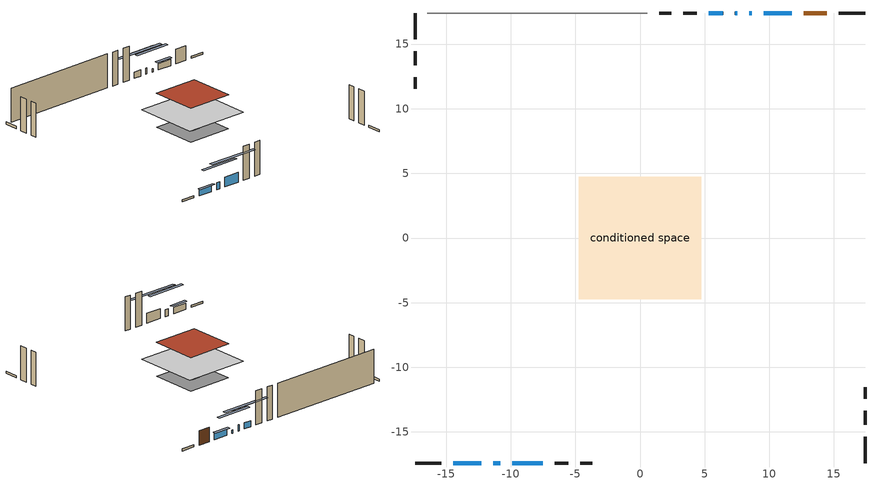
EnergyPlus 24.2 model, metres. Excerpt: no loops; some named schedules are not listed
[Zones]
conditioned space
 floor outside (Floor1 construction): -0.63,-0.63 -0.63,0.63 0.63,0.63 0.63,-0.63 z0
 floor adiabatic (AdiabaticFloorConstruction): -4.74,-4.74 -4.74,4.74 4.74,4.74 4.74,-4.74 z2.44
 floor foundation (Slab1 construction): -3.32,-3.32 -3.32,3.32 3.32,3.32 3.32,-3.32 z0
 wall outside (RimJoist1 construction): 17.4,17.4 15.37,17.4 / -17.4,-17.4 -15.37,-17.4 / -17.4,17.4 -17.4,15.37 / 17.4,-17.4 17.4,-15.37 z0:0.3
 wall outside (AdiabaticWallConstruction 1): 14.44,17.4 12.67,17.4 z0:2.03
 wall outside (AdiabaticWallConstruction): 11.74,17.4 9.56,17.4 / -14.44,-17.4 -12.26,-17.4 / 7.52,17.4 7.34,17.4 / 6.42,17.4 5.33,17.4 z0:0.89; 8.63,17.4 8.45,17.4 z0:0.46; -11.33,-17.4 -10.82,-17.4 z0:0.99; -9.89,-17.4 -7.53,-17.4 z0:1.4
 wall outside (Wall1 construction): 4.4,17.4 3.33,17.4 / -6.6,-17.4 -5.53,-17.4 / -17.4,14.44 -17.4,13.37 / 17.4,-14.44 17.4,-13.37 z0:4.88
 wall outside (Wall2 construction): 2.4,17.4 1.49,17.4 / -4.6,-17.4 -3.69,-17.4 / -17.4,12.44 -17.4,11.53 / 17.4,-12.44 17.4,-11.53 z0:4.88
 wall adiabatic (Wall3 construction): 0.56,17.4 -16.47,17.4 z0:4.88
 window (WindowConstruction): 11.74,17.4 9.56,17.4 z0:0.89
 window (WindowConstruction 1): -14.44,-17.4 -12.26,-17.4 z0:0.89
 window (WindowConstruction 4): 8.63,17.4 8.45,17.4 z0:0.46
 window (WindowConstruction 5): 7.52,17.4 7.35,17.4 z0:0.89
 window (WindowConstruction 6): -11.33,-17.4 -10.82,-17.4 z0:0.99
 window (WindowConstruction 2): 6.42,17.4 5.33,17.4 z0:0.89
 window (WindowConstruction 3): -9.89,-17.4 -7.53,-17.4 z0:1.4
 door (Door): 14.44,17.4 12.67,17.4 z0:2.03
 ceiling adiabatic (AdiabaticFloorConstruction): 4.74,-4.74 4.74,4.74 -4.74,4.74 -4.74,-4.74 z2.44
 roof outside (Roof1 construction): -3.38,3.38 -3.38,-3.38 3.38,-3.38 3.38,3.38 z4.88
shading: 9.36,17.4 11.94,17.4 11.94,17.81 9.36,17.81 z1.09; -12.06,-17.4 -14.64,-17.4 -14.64,-17.81 -12.06,-17.81 z1.09; 5.81,17.4 11.27,17.4 11.27,17.81 5.81,17.81 z3.1; 4.71,17.4 10.16,17.4 10.16,17.81 4.71,17.81 z3.53; -8.18,-17.4 -13.97,-17.4 -13.97,-17.81 -8.18,-17.81 z3.63; 2.69,17.4 9.06,17.4 9.06,17.81 2.69,17.81 z3.53; -4.89,-17.4 -12.53,-17.4 -12.53,-17.81 -4.89,-17.81 z4.04
[Building]
Building 1: Terrain=Suburbs
[Site:Location]
Montreal Intl AP_QC: Latitude {deg}=45.47; Longitude {deg}=-73.74; Time Zone {hr}=-5; Elevation {m}=36; Keep Site Location Information=Yes
[Site:GroundTemperature:Shallow]
2.07863, -0.316383, -0.508184, 0.628371, 5.19101, 9.73239, 13.6695, 16.1636, 16.3755, 14.347, 10.5102, 6.10817
[Site:WaterMainsTemperature]
Calculation Method=Schedule; Temperature Schedule=mains temperature schedule
[Material] Roughness=Rough; Thermal Absorptance=0.9
Name | Thickness {m} | Conductivity {W/m-K} | Density {kg/m3} | Specific Heat {J/kg-K} | Solar Absorptance | Visible Absorptance
asphalt or fiberglass shingles | 0.00635 | 0.162714 | 1121.4 | 1465.45 | 0.4 | 0.4
concrete 4.0 in. | 0.1016 | 1.803125 | 2242.8 | 837.4 | 0.7 | 0.7
door material | 0.04445 | 0.0451087 | 512.64 | 1214.23 | 0.7 | 0.7
floor covering | 0.0127 | 0.0433444 | 54.468 | 1339.84 | 0.6 | 0.6
floor rigid ins | 0.051816 | 0.029427 | 32.04 | 1214.23 | 0.7 | 0.7
floor rigid ins 1; wall rigid ins | 0.512978 | 0.029427 | 32.04 | 1214.23 | 0.7 | 0.7
floor stud and cavity | 0.1397 | 0.35706 | 92.3553 | 1139.71 | 0.7 | 0.7
floor stud and cavity 1 | 0.1397 | 1.75129 | 37.0049 | 1207.88 | 0.7 | 0.7
furniture material conditioned space 1 | 0.1524 | 0.115458 | 640.8 | 1214.23 | 0.6 | 0.6
gypsum board | 0.0127 | 0.160291 | 801 | 837.4 | 0.6 | 0.6
interior vertical ins | 0.025908 | 0.029427 | 32.04 | 1214.23 | 0.7 | 0.7
osb sheathing 0.5 in. | 0.0127 | 0.115458 | 512.64 | 1214.23 | 0.7 | 0.7
osb sheathing 0.5 in. 1 | 0.0127 | 0.115458 | 512.64 | 1214.23 | 0.4 | 0.4
osb sheathing 0.75 in. | 0.01905 | 0.115458 | 512.64 | 1214.23 | 0.7 | 0.7
osb sheathing 2.0 in. | 0.0508 | 0.115458 | 512.64 | 1214.23 | 0.7 | 0.7
rim joist stud and cavity | 0.0508 | 0.0453916 | 125.044 | 1163.47 | 0.6 | 0.6
roof stud and cavity | 0.2032 | 0.147582 | 78.34581 | 1123.46 | 0.7 | 0.7
slab rigid ins | 0.00647596 | 0.029427 | 32.04 | 1214.23 | 0.7 | 0.7
wall stud and cavity | 0.1397 | 0.0880559 | 139.0536 | 1170.24 | 0.7 | 0.7
wall stud and cavity 1 | 0.1397 | 0.08757 | 139.0536 | 1170.24 | 0.7 | 0.7
wall stud and cavity 2 | 0.1397 | 0.0794539 | 139.0536 | 1170.24 | 0.7 | 0.7
wall stud and cavity 3 | 0.0889 | 0.380278 | 52.3479 | 1209.89 | 0.7 | 0.7
wall stud and cavity 4 | 0.0889 | 0.391764 | 83.0341 | 1211.67 | 0.7 | 0.7
wood siding | 0.0254 | 0.102417 | 544.68 | 1172.36 | 0.4 | 0.4
wood siding 1; wood siding 2; wood siding 3 | 0.0254 | 0.102417 | 544.68 | 1172.36 | 0.7 | 0.7
[WindowMaterial:SimpleGlazingSystem]
Name | U-Factor {W/m2-K} | Solar Heat Gain Coefficient
WindowMaterial | 3.98085 | 0.44
WindowMaterial 1 | 2.97868 | 0.47
WindowMaterial 2 | 2.72714 | 0.24
WindowMaterial 3 | 2.71863 | 0.26
WindowMaterial 4 | 2.24792 | 0.39
[Construction]
AdiabaticFloorConstruction: floor stud and cavity 1, floor rigid ins 1, osb sheathing 0.75 in., floor covering
AdiabaticWallConstruction: wood siding 2, wall rigid ins, wall stud and cavity 3, gypsum board
AdiabaticWallConstruction 1: wood siding 3, wall rigid ins, wall stud and cavity 3, gypsum board
Door: door material
Floor1 construction: floor stud and cavity, floor rigid ins, osb sheathing 0.75 in., floor covering
furniture construction conditioned space 1: furniture material conditioned space 1
PartitionWallConstruction: gypsum board, wall stud and cavity 4, gypsum board
RimJoist1 construction: wood siding 1, osb sheathing 2.0 in., rim joist stud and cavity
Roof1 construction: asphalt or fiberglass shingles, osb sheathing 0.75 in., roof stud and cavity, gypsum board
Slab1 construction: slab rigid ins, concrete 4.0 in.
Wall1 construction: wood siding, osb sheathing 0.5 in., wall stud and cavity, gypsum board
Wall2 construction: wood siding, osb sheathing 0.5 in., wall stud and cavity 1, gypsum board
Wall3 construction: osb sheathing 0.5 in. 1, wall stud and cavity 2, gypsum board
WindowConstruction; WindowConstruction 1; WindowConstruction 2: WindowMaterial
WindowConstruction 3: WindowMaterial 1
WindowConstruction 4: WindowMaterial 2
WindowConstruction 5: WindowMaterial 3
WindowConstruction 6: WindowMaterial 4
[Zone]
conditioned space: Multiplier=1; Volume {m3}=229.1; Part of Total Floor Area=Yes
[Space]
conditioned space 1: Zone=conditioned space; Volume {m3}=229.1
[SurfaceProperty:ExposedFoundationPerimeter]
Slab1: Exposed Perimeter Calculation Method=TotalExposedPerimeter; Total Exposed Perimeter {m}=10.744
[InternalMass] Zone or ZoneList=conditioned space; Space or SpaceList=conditioned space 1
Name | Construction | Surface Area {m2}
furniture mass conditioned space 1 | furniture construction conditioned space 1 | 54.2001
partition wall mass | PartitionWallConstruction | 135.5
[Lights]
interior lighting: Zone or ZoneList or Space or SpaceList=conditioned space 1; Schedule=interior lighting schedule; Design Level Calculation Method=LightingLevel; Lighting Level {W}=343.2; Return Air Fraction=0; Fraction Radiant=0.6; Fraction Visible=0.2; Fraction Replaceable=1
[People]
occupants: Zone or ZoneList or Space or SpaceList=conditioned space 1; Number of People Schedule=occupants schedule; Number of People Calculation Method=People; Number of People=3; Fraction Radiant=0.314171; Sensible Heat Fraction=0.56303; Activity Level Schedule=occupants activity schedule; Carbon Dioxide Generation Rate {m3/s-W}=0; Enable ASHRAE 55 Comfort Warnings=No; Mean Radiant Temperature Calculation Type=EnclosureAveraged
[ElectricEquipment] Zone or ZoneList or Space or SpaceList=conditioned space 1; Design Level Calculation Method=EquipmentLevel
Name | Schedule | Design Level {W} | Fraction Latent | Fraction Radiant | Fraction Lost
clothes dryer | clothes dryer schedule | 140.772 | 0.015 | 0.081 | 0.85
clothes washer | clothes washer schedule | 32.1985 | 0.03 | 0.162 | 0.7
cooking range | cooking range schedule | 208.969 | 0.08 | 0.432 | 0.2
dishwasher | dishwasher schedule | 66.8632 | 0.3 | 0.18 | 0.4
fridge | fridge schedule | 72.9452 | 0 | 0.6 | 0
mech vent bath fan 0 | mech vent bath fan 0 schedule | 50.2 | 0 | 0 | 1
mech vent house fan | mech vent house fan schedule | 0 | 0 | 0 | 1
mech vent house fan cfis | mech vent house fan cfis schedule | 0 | 0 | 0 | 0
mech vent range fan 0 | mech vent range fan 0 schedule | 57 | 0 | 0 | 1
misc plug loads | misc plug loads schedule | 494.7 | 0.045 | 0.513 | 0.1
whole house fan | Always On Discrete | 0 | 0 | 0 | 1
[OtherEquipment] Zone or ZoneList or Space or SpaceList=conditioned space 1; Design Level Calculation Method=EquipmentLevel
Name | Fuel Type | Schedule | Design Level {W} | Fraction Latent | Fraction Radiant | Fraction Lost
clothes dryer 1 | Electricity | clothes dryer schedule | 0 | 0.015 | 0.081 | 0.85
cooking range 1 | Electricity | cooking range schedule | 0 | 0.08 | 0.432 | 0.2
general water use latent | None | general water use schedule | 59.3978 | 1 | 0 | 0
general water use sensible | None | general water use schedule | -58.539 | 0 | 0.6 | 0
mech vent house fan latent load | None | Always On Discrete | 0 | 1 | 0 | 0
mech vent house fan sensible load | None | Always On Discrete | 0 | 0 | 0 | 0
water heater energy adjustment1 | Electricity | Always On Discrete | 0.01 | 0 | 0 | 1
[ZoneInfiltration:DesignFlowRate] Zone or ZoneList or Space or SpaceList=conditioned space 1; Schedule=Always On Discrete; Design Flow Rate Calculation Method=Flow/Zone; Design Flow Rate {m3/s}=0
infil flow; natural vent flow; whole house fan flow
[ZoneControl:Thermostat]
conditioned space Thermostat: Zone or ZoneList=conditioned space; Control Type Schedule=conditioned space Thermostat Schedule; Control 1=conditioned space temperature setpoint; Temperature Difference Between Cutout And Setpoint {deltaC}=0
[ZoneHVAC:Baseboard:Convective:Electric]
electric baseboard: Availability Schedule=Always On Discrete; Heating Design Capacity {W}=7521.08; Efficiency=1
[Zone equipment]
conditioned space: electric baseboard
[Foundation:Kiva]
Foundation Kiva 1: Initial Indoor Air Temperature {C}=18; Interior Vertical Insulation Material=interior vertical ins; Interior Vertical Insulation Depth {m}=0.1016; Wall Height Above Grade {m}=0.1016; Wall Depth Below Slab {m}=0.2032
[Foundation:Kiva:Settings]
Soil Conductivity {W/m-K}=0.849921; Soil Density {kg/m3}=1842.3; Soil Specific Heat {J/kg-K}=418.7; Ground Solar Absorptivity=0.9; Ground Thermal Absorptivity=0.9; Ground Surface Roughness {m}=0.03; Far-Field Width {m}=40; Deep-Ground Boundary Condition=ZeroFlux; Deep-Ground Depth {m}=40; Minimum Cell Dimension {m}=0.2; Maximum Cell Growth Coefficient=3; Simulation Timestep=Timestep
[Exterior:Lights]
exterior lighting: Schedule=exterior lighting schedule; Design Level {W}=75.6
[EnergyManagementSystem:GlobalVariable]
infil_program_Qfan
infil_program_Qinf
natural_vent_program_Qnv
natural_vent_program_Qwhf
[EnergyManagementSystem:Sensor]
Name | Output:Variable or Output:Meter Index Key | Output:Variable or Output:Meter
airflow_gain | infil flow | Infiltration Sensible Heat Gain Energy
airflow_gain_1 | natural vent flow | Infiltration Sensible Heat Gain Energy
airflow_gain_2 | whole house fan flow | Infiltration Sensible Heat Gain Energy
airflow_loss | infil flow | Infiltration Sensible Heat Loss Energy
airflow_loss_1 | natural vent flow | Infiltration Sensible Heat Loss Energy
airflow_loss_2 | whole house fan flow | Infiltration Sensible Heat Loss Energy
clg_load_cond |  | Cooling:EnergyTransfer:Zone:CONDITIONED SPACE
clg_sp_s; clg_sp_s_1 | cooling setpoint | Schedule Value
clothes_dryer_exhaust_0_sch_s | clothes dryer exhaust 0 schedule | Schedule Value
conditioned_space_clg_unmet_s | conditioned space | Zone Cooling Setpoint Not Met Time
conditioned_space_htg_unmet_s | conditioned space | Zone Heating Setpoint Not Met Time
cool_season | cooling season schedule | Schedule Value
fridge_tin_s | conditioned space | Zone Mean Air Temperature
htg_load_cond |  | Heating:EnergyTransfer:Zone:CONDITIONED SPACE
htg_sp_s; htg_sp_s_1 | heating setpoint | Schedule Value
ig_ee_conv | clothes dryer | Electric Equipment Convective Heating Energy
ig_ee_conv_2 | cooking range | Electric Equipment Convective Heating Energy
ig_ee_conv_4 | fridge | Electric Equipment Convective Heating Energy
ig_ee_conv_5 | misc plug loads | Electric Equipment Convective Heating Energy
ig_ee_conv_6 | whole house fan | Electric Equipment Convective Heating Energy
ig_ee_rad | clothes dryer | Electric Equipment Radiant Heating Energy
ig_ee_rad_2 | cooking range | Electric Equipment Radiant Heating Energy
ig_ee_rad_4 | fridge | Electric Equipment Radiant Heating Energy
ig_ee_rad_5 | misc plug loads | Electric Equipment Radiant Heating Energy
ig_ee_rad_6 | whole house fan | Electric Equipment Radiant Heating Energy
ig_lgt_conv | interior lighting | Lights Convective Heating Energy
ig_lgt_rad | interior lighting | Lights Radiant Heating Energy
ig_lgt_vis | interior lighting | Lights Visible Radiation Heating Energy
ig_oe_conv | clothes dryer 1 | Other Equipment Convective Heating Energy
ig_oe_conv_1 | cooking range 1 | Other Equipment Convective Heating Energy
ig_oe_conv_2 | general water use latent | Other Equipment Convective Heating Energy
ig_oe_conv_3 | general water use sensible | Other Equipment Convective Heating Energy
ig_oe_conv_4 | water heater energy adjustment1 | Other Equipment Convective Heating Energy
ig_oe_rad | clothes dryer 1 | Other Equipment Radiant Heating Energy
ig_oe_rad_1 | cooking range 1 | Other Equipment Radiant Heating Energy
ig_oe_rad_2 | general water use latent | Other Equipment Radiant Heating Energy
ig_oe_rad_3 | general water use sensible | Other Equipment Radiant Heating Energy
ig_oe_rad_4 | water heater energy adjustment1 | Other Equipment Radiant Heating Energy
ig_ppl_conv | occupants | People Convective Heating Energy
ig_ppl_rad | occupants | People Radiant Heating Energy
im_conv | furniture mass conditioned space 1 | Surface Inside Face Convection Heat Gain Energy
im_conv_1 | partition wall mass | Surface Inside Face Convection Heat Gain Energy
im_ig | furniture mass conditioned space 1 | Surface Inside Face Internal Gains Radiation Heat Gain Energy
im_ig_1 | partition wall mass | Surface Inside Face Internal Gains Radiation Heat Gain Energy
im_lgt | furniture mass conditioned space 1 | Surface Inside Face Lights Radiation Heat Gain Energy
im_lgt_1 | partition wall mass | Surface Inside Face Lights Radiation Heat Gain Energy
im_sol | furniture mass conditioned space 1 | Surface Inside Face Solar Radiation Heat Gain Energy
im_sol_1 | partition wall mass | Surface Inside Face Solar Radiation Heat Gain Energy
im_surf | furniture mass conditioned space 1 | Surface Inside Face Net Surface Thermal Radiation Heat Gain Energy
im_surf_1 | partition wall mass | Surface Inside Face Net Surface Thermal Radiation Heat Gain Energy
mech_vent_bath_fan_0_sch_s | mech vent bath fan 0 schedule | Schedule Value
mech_vent_range_fan_0_sch_s | mech vent range fan 0 schedule | Schedule Value
mv_conv | mech vent bath fan 0 | Electric Equipment Convective Heating Energy
mv_conv_1 | mech vent house fan | Electric Equipment Convective Heating Energy
mv_conv_2 | mech vent house fan cfis | Electric Equipment Convective Heating Energy
mv_conv_3 | mech vent range fan 0 | Electric Equipment Convective Heating Energy
mv_conv_4 | mech vent house fan latent load | Other Equipment Convective Heating Energy
mv_conv_5 | mech vent house fan sensible load | Other Equipment Convective Heating Energy
mv_rad | mech vent bath fan 0 | Electric Equipment Radiant Heating Energy
mv_rad_1 | mech vent house fan | Electric Equipment Radiant Heating Energy
mv_rad_2 | mech vent house fan cfis | Electric Equipment Radiant Heating Energy
mv_rad_3 | mech vent range fan 0 | Electric Equipment Radiant Heating Energy
mv_rad_4 | mech vent house fan latent load | Other Equipment Radiant Heating Energy
mv_rad_5 | mech vent house fan sensible load | Other Equipment Radiant Heating Energy
natural_vent_s | natural vent schedule | Schedule Value
out_pb_s |  | Site Outdoor Air Barometric Pressure
out_wt_s |  | Site Outdoor Air Humidity Ratio
site_vw_s |  | Site Wind Speed
ss_back_out | Window1 | Surface Window Shortwave from Zone Back Out Window Heat Transfer Rate
ss_back_out_1 | Window3 | Surface Window Shortwave from Zone Back Out Window Heat Transfer Rate
ss_back_out_2 | Window5 | Surface Window Shortwave from Zone Back Out Window Heat Transfer Rate
ss_back_out_3 | Window6 | Surface Window Shortwave from Zone Back Out Window Heat Transfer Rate
ss_back_out_4 | Window7 | Surface Window Shortwave from Zone Back Out Window Heat Transfer Rate
ss_back_out_5 | Window8 | Surface Window Shortwave from Zone Back Out Window Heat Transfer Rate
ss_back_out_6 | Window9 | Surface Window Shortwave from Zone Back Out Window Heat Transfer Rate
ss_conv | Door1 | Surface Inside Face Convection Heat Gain Energy
ss_conv_1 | Window1 | Surface Inside Face Convection Heat Gain Energy
ss_conv_2 | Window3 | Surface Inside Face Convection Heat Gain Energy
ss_conv_3 | Window5 | Surface Inside Face Convection Heat Gain Energy
ss_conv_4 | Window6 | Surface Inside Face Convection Heat Gain Energy
ss_conv_5 | Window7 | Surface Inside Face Convection Heat Gain Energy
ss_conv_6 | Window8 | Surface Inside Face Convection Heat Gain Energy
ss_conv_7 | Window9 | Surface Inside Face Convection Heat Gain Energy
ss_ig | Door1 | Surface Inside Face Internal Gains Radiation Heat Gain Energy
ss_ig_1 | Window1 | Surface Inside Face Internal Gains Radiation Heat Gain Energy
ss_ig_2 | Window3 | Surface Inside Face Internal Gains Radiation Heat Gain Energy
ss_ig_3 | Window5 | Surface Inside Face Internal Gains Radiation Heat Gain Energy
ss_ig_4 | Window6 | Surface Inside Face Internal Gains Radiation Heat Gain Energy
ss_ig_5 | Window7 | Surface Inside Face Internal Gains Radiation Heat Gain Energy
ss_ig_6 | Window8 | Surface Inside Face Internal Gains Radiation Heat Gain Energy
ss_ig_7 | Window9 | Surface Inside Face Internal Gains Radiation Heat Gain Energy
ss_lgt | Door1 | Surface Inside Face Lights Radiation Heat Gain Energy
ss_sol | Door1 | Surface Inside Face Solar Radiation Heat Gain Energy
ss_surf | Door1 | Surface Inside Face Net Surface Thermal Radiation Heat Gain Energy
ss_surf_1 | Window1 | Surface Inside Face Net Surface Thermal Radiation Heat Gain Energy
ss_surf_2 | Window3 | Surface Inside Face Net Surface Thermal Radiation Heat Gain Energy
ss_surf_3 | Window5 | Surface Inside Face Net Surface Thermal Radiation Heat Gain Energy
ss_surf_4 | Window6 | Surface Inside Face Net Surface Thermal Radiation Heat Gain Energy
ss_surf_5 | Window7 | Surface Inside Face Net Surface Thermal Radiation Heat Gain Energy
ss_surf_6 | Window8 | Surface Inside Face Net Surface Thermal Radiation Heat Gain Energy
ss_surf_7 | Window9 | Surface Inside Face Net Surface Thermal Radiation Heat Gain Energy
ss_trans_in | Window1 | Surface Window Transmitted Solar Radiation Rate
ss_trans_in_1 | Window3 | Surface Window Transmitted Solar Radiation Rate
ss_trans_in_2 | Window5 | Surface Window Transmitted Solar Radiation Rate
ss_trans_in_3 | Window6 | Surface Window Transmitted Solar Radiation Rate
ss_trans_in_4 | Window7 | Surface Window Transmitted Solar Radiation Rate
ss_trans_in_5 | Window8 | Surface Window Transmitted Solar Radiation Rate
ss_trans_in_6 | Window9 | Surface Window Transmitted Solar Radiation Rate
ss_trans_out | Window1 | Surface Inside Face Initial Transmitted Diffuse Transmitted Out Window Solar Radiation Rate
ss_trans_out_1 | Window3 | Surface Inside Face Initial Transmitted Diffuse Transmitted Out Window Solar Radiation Rate
ss_trans_out_2 | Window5 | Surface Inside Face Initial Transmitted Diffuse Transmitted Out Window Solar Radiation Rate
ss_trans_out_3 | Window6 | Surface Inside Face Initial Transmitted Diffuse Transmitted Out Window Solar Radiation Rate
ss_trans_out_4 | Window7 | Surface Inside Face Initial Transmitted Diffuse Transmitted Out Window Solar Radiation Rate
ss_trans_out_5 | Window8 | Surface Inside Face Initial Transmitted Diffuse Transmitted Out Window Solar Radiation Rate
ss_trans_out_6 | Window9 | Surface Inside Face Initial Transmitted Diffuse Transmitted Out Window Solar Radiation Rate
s_conv | Floor1 | Surface Inside Face Convection Heat Gain Energy
s_conv_1 | inferred conditioned ceiling | Surface Inside Face Convection Heat Gain Energy
s_conv_10 | Wall1:180 | Surface Inside Face Convection Heat Gain Energy
s_conv_11 | Wall1:270 | Surface Inside Face Convection Heat Gain Energy
s_conv_12 | Wall1:90 | Surface Inside Face Convection Heat Gain Energy
s_conv_13 | Wall2:0 | Surface Inside Face Convection Heat Gain Energy
s_conv_14 | Wall2:180 | Surface Inside Face Convection Heat Gain Energy
s_conv_15 | Wall2:270 | Surface Inside Face Convection Heat Gain Energy
s_conv_16 | Wall2:90 | Surface Inside Face Convection Heat Gain Energy
s_conv_17 | Wall3 | Surface Inside Face Convection Heat Gain Energy
s_conv_2 | inferred conditioned floor | Surface Inside Face Convection Heat Gain Energy
s_conv_3 | RimJoist1:0 | Surface Inside Face Convection Heat Gain Energy
s_conv_4 | RimJoist1:180 | Surface Inside Face Convection Heat Gain Energy
s_conv_5 | RimJoist1:270 | Surface Inside Face Convection Heat Gain Energy
s_conv_6 | RimJoist1:90 | Surface Inside Face Convection Heat Gain Energy
s_conv_7 | Roof1 | Surface Inside Face Convection Heat Gain Energy
s_conv_8 | Slab1 | Surface Inside Face Convection Heat Gain Energy
s_conv_9 | Wall1:0 | Surface Inside Face Convection Heat Gain Energy
s_ig | Floor1 | Surface Inside Face Internal Gains Radiation Heat Gain Energy
s_ig_1 | inferred conditioned ceiling | Surface Inside Face Internal Gains Radiation Heat Gain Energy
s_ig_10 | Wall1:180 | Surface Inside Face Internal Gains Radiation Heat Gain Energy
s_ig_11 | Wall1:270 | Surface Inside Face Internal Gains Radiation Heat Gain Energy
s_ig_12 | Wall1:90 | Surface Inside Face Internal Gains Radiation Heat Gain Energy
s_ig_13 | Wall2:0 | Surface Inside Face Internal Gains Radiation Heat Gain Energy
s_ig_14 | Wall2:180 | Surface Inside Face Internal Gains Radiation Heat Gain Energy
s_ig_15 | Wall2:270 | Surface Inside Face Internal Gains Radiation Heat Gain Energy
s_ig_16 | Wall2:90 | Surface Inside Face Internal Gains Radiation Heat Gain Energy
s_ig_17 | Wall3 | Surface Inside Face Internal Gains Radiation Heat Gain Energy
s_ig_2 | inferred conditioned floor | Surface Inside Face Internal Gains Radiation Heat Gain Energy
s_ig_3 | RimJoist1:0 | Surface Inside Face Internal Gains Radiation Heat Gain Energy
s_ig_4 | RimJoist1:180 | Surface Inside Face Internal Gains Radiation Heat Gain Energy
s_ig_5 | RimJoist1:270 | Surface Inside Face Internal Gains Radiation Heat Gain Energy
s_ig_6 | RimJoist1:90 | Surface Inside Face Internal Gains Radiation Heat Gain Energy
s_ig_7 | Roof1 | Surface Inside Face Internal Gains Radiation Heat Gain Energy
s_ig_8 | Slab1 | Surface Inside Face Internal Gains Radiation Heat Gain Energy
s_ig_9 | Wall1:0 | Surface Inside Face Internal Gains Radiation Heat Gain Energy
s_lgt | Floor1 | Surface Inside Face Lights Radiation Heat Gain Energy
s_lgt_1 | inferred conditioned ceiling | Surface Inside Face Lights Radiation Heat Gain Energy
s_lgt_10 | Wall1:180 | Surface Inside Face Lights Radiation Heat Gain Energy
s_lgt_11 | Wall1:270 | Surface Inside Face Lights Radiation Heat Gain Energy
s_lgt_12 | Wall1:90 | Surface Inside Face Lights Radiation Heat Gain Energy
s_lgt_13 | Wall2:0 | Surface Inside Face Lights Radiation Heat Gain Energy
s_lgt_14 | Wall2:180 | Surface Inside Face Lights Radiation Heat Gain Energy
s_lgt_15 | Wall2:270 | Surface Inside Face Lights Radiation Heat Gain Energy
s_lgt_16 | Wall2:90 | Surface Inside Face Lights Radiation Heat Gain Energy
s_lgt_17 | Wall3 | Surface Inside Face Lights Radiation Heat Gain Energy
s_lgt_2 | inferred conditioned floor | Surface Inside Face Lights Radiation Heat Gain Energy
s_lgt_3 | RimJoist1:0 | Surface Inside Face Lights Radiation Heat Gain Energy
s_lgt_4 | RimJoist1:180 | Surface Inside Face Lights Radiation Heat Gain Energy
s_lgt_5 | RimJoist1:270 | Surface Inside Face Lights Radiation Heat Gain Energy
s_lgt_6 | RimJoist1:90 | Surface Inside Face Lights Radiation Heat Gain Energy
s_lgt_7 | Roof1 | Surface Inside Face Lights Radiation Heat Gain Energy
s_lgt_8 | Slab1 | Surface Inside Face Lights Radiation Heat Gain Energy
s_lgt_9 | Wall1:0 | Surface Inside Face Lights Radiation Heat Gain Energy
s_sol | Floor1 | Surface Inside Face Solar Radiation Heat Gain Energy
s_sol_1 | inferred conditioned ceiling | Surface Inside Face Solar Radiation Heat Gain Energy
s_sol_10 | Wall1:180 | Surface Inside Face Solar Radiation Heat Gain Energy
s_sol_11 | Wall1:270 | Surface Inside Face Solar Radiation Heat Gain Energy
s_sol_12 | Wall1:90 | Surface Inside Face Solar Radiation Heat Gain Energy
s_sol_13 | Wall2:0 | Surface Inside Face Solar Radiation Heat Gain Energy
s_sol_14 | Wall2:180 | Surface Inside Face Solar Radiation Heat Gain Energy
s_sol_15 | Wall2:270 | Surface Inside Face Solar Radiation Heat Gain Energy
s_sol_16 | Wall2:90 | Surface Inside Face Solar Radiation Heat Gain Energy
s_sol_17 | Wall3 | Surface Inside Face Solar Radiation Heat Gain Energy
s_sol_2 | inferred conditioned floor | Surface Inside Face Solar Radiation Heat Gain Energy
s_sol_3 | RimJoist1:0 | Surface Inside Face Solar Radiation Heat Gain Energy
s_sol_4 | RimJoist1:180 | Surface Inside Face Solar Radiation Heat Gain Energy
s_sol_5 | RimJoist1:270 | Surface Inside Face Solar Radiation Heat Gain Energy
s_sol_6 | RimJoist1:90 | Surface Inside Face Solar Radiation Heat Gain Energy
s_sol_7 | Roof1 | Surface Inside Face Solar Radiation Heat Gain Energy
s_sol_8 | Slab1 | Surface Inside Face Solar Radiation Heat Gain Energy
s_sol_9 | Wall1:0 | Surface Inside Face Solar Radiation Heat Gain Energy
s_surf | Floor1 | Surface Inside Face Net Surface Thermal Radiation Heat Gain Energy
